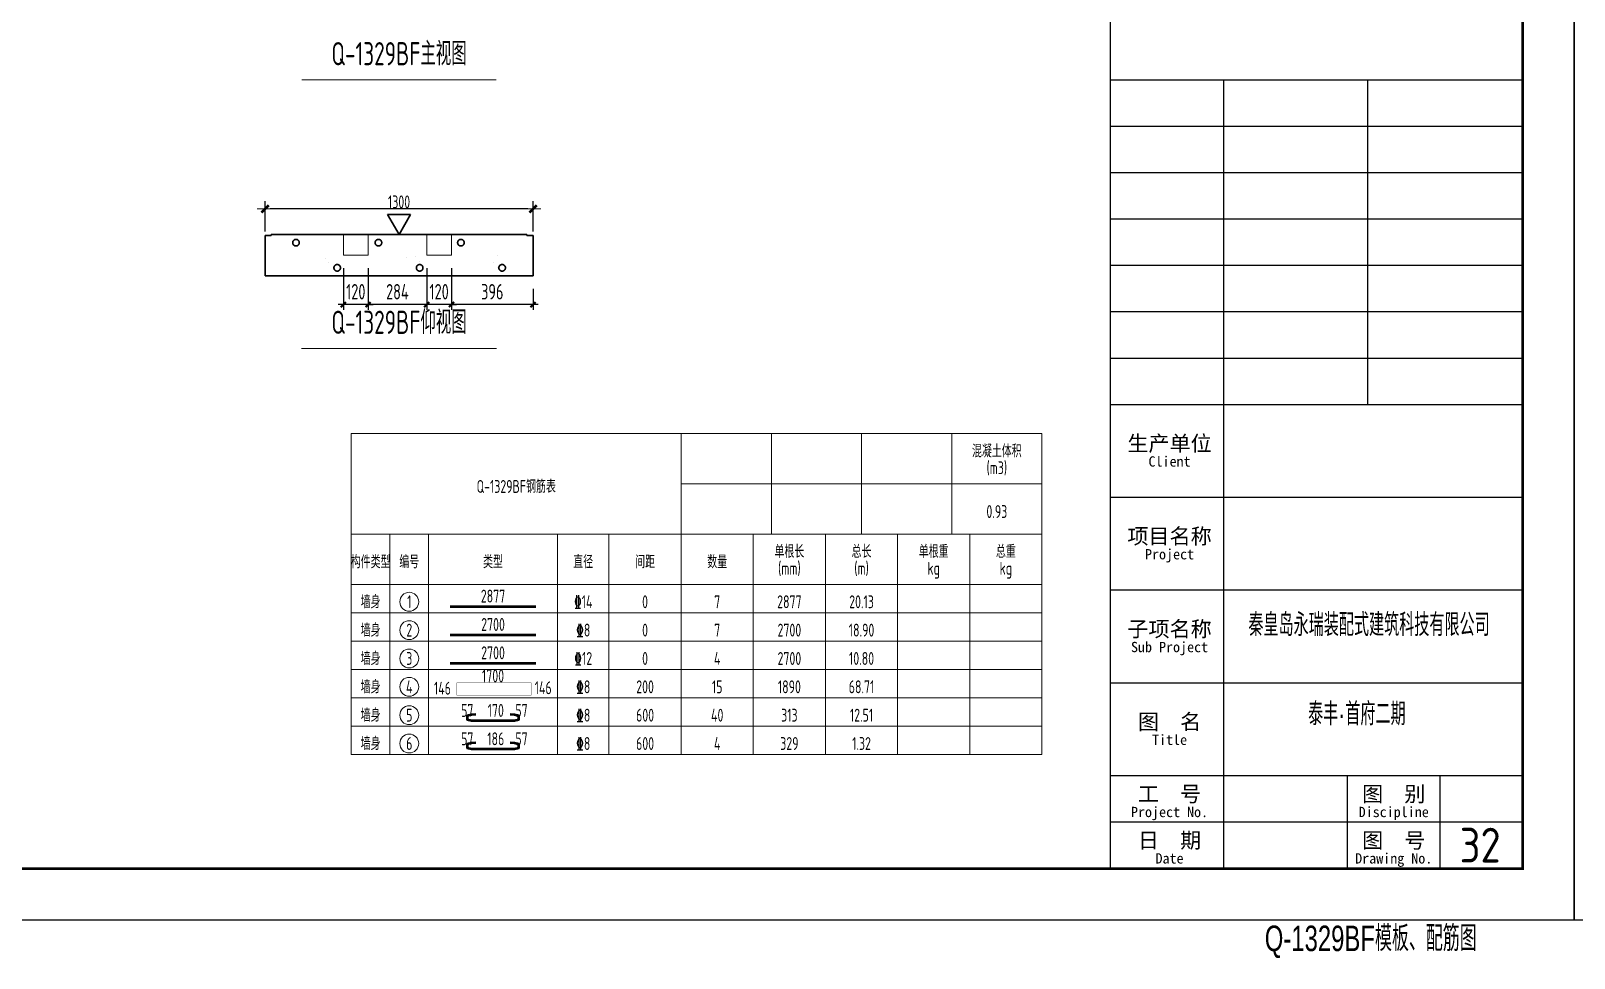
# Model space of a CAD drawing. Extents: x -85320 to 1679916, y -1321939 to 627.
# Drawn here: x 1231196 to 1261140, y -1118678 to -1100689 of the extents above; entities that cross this region are included whole.
import ezdxf
from ezdxf.enums import TextEntityAlignment as Align

# ---------------------------------------------------------------- set-up
doc = ezdxf.new("R2010")
doc.units = 0
doc.header["$LTSCALE"] = 1000
doc.linetypes.add('点划线', pattern=[1850, 1200, -300, 50, -300])
for name, color, linetype in [('BORDER', 7, 'Continuous'), ('TH', 7, 'Continuous'), ('Y-03墙-03预制墙钢筋', 1, 'Continuous'), ('图框文字', 7, 'Continuous'), ('手孔标注', 3, 'Continuous'), ('打印线框', 7, 'Continuous'), ('拉模', 7, 'Continuous')]:
    doc.layers.add(name, color=color, linetype=linetype)
for name, color, linetype, lineweight in [('参数表文字', 7, 'Continuous', 18), ('参数表边线', 253, 'Continuous', 18), ('手孔', 6, 'Continuous', 0), ('梁截面纵筋', 1, 'Continuous', 50), ('预制墙图名', 7, 'Continuous', 18), ('预制墙详图孔洞', 9, '点划线', 18), ('预制墙详图标注', 3, 'Continuous', 18), ('预制墙详图轮廓', 3, 'Continuous', 35)]:
    doc.layers.add(name, color=color, linetype=linetype, lineweight=lineweight)
doc.styles.get("Standard").update_dxf_attribs({"font": 'gbenor.shx', "bigfont": 'gbcbig.shx'})
doc.styles.add('TSSD_Dimension', font='tssdeng.shx', dxfattribs={"width": 0.7, "bigfont": 'hztxt.shx'})
doc.styles.add('TSSD_Rein', font='Tssdeng.shx', dxfattribs={"width": 0.7, "bigfont": 'hztxt.shx'})
doc.styles.add('中西文等高字体', font='hztxt_e.shx', dxfattribs={"width": 0.7, "bigfont": 'hbhz.shx'})
doc.styles.add('样式 1', font='yjkeng.shx', dxfattribs={"width": 0.7, "bigfont": 'yjkchn.shx'})
doc.styles.add('样式 2', font='yjkeng.shx', dxfattribs={"width": 0.7, "bigfont": 'yjkchn.shx'})
doc.styles.add('设计院一', font='', dxfattribs={"width": 0.8})
doc.styles.get('设计院一').set_extended_font_data('SimSun')
doc.dimstyles.new('标注', dxfattribs={"dimtxt": 300, "dimasz": 100, "dimexe": 100, "dimexo": 250, "dimgap": 100, "dimtad": 1, "dimdec": 0, "dimlfac": 0.25, "dimzin": 0, "dimdsep": 46, "dimtxsty": 'TSSD_Dimension', "dimblk": 'ARCHTICK', "dimcen": 0, "dimdle": 100, "dimclrt": 7, "dimadec": 0, "dimazin": 0, "dimtfac": 1, "dimtdec": 0, "dimtix": 1, "dimtmove": 2, "dimatfit": 3, "dimfxl": 1, "dimtolj": 1, "dimtzin": 0, "dimarcsym": 0})
doc.dimstyles.new('盈建科结构', dxfattribs={"dimscale": 100, "dimtxt": 2.5, "dimasz": 1, "dimexe": 1.5, "dimexo": 0.625, "dimgap": 0.1, "dimtad": 1, "dimdec": 0, "dimrnd": 1, "dimzin": 0, "dimdsep": 46, "dimtxsty": '样式 1', "dimblk": '_yjkbk', "dimblk1": 'ARCHTICK', "dimblk2": 'ARCHTICK', "dimcen": 0.09, "dimadec": 0, "dimazin": 0, "dimtfac": 1, "dimtdec": 4, "dimtix": 1, "dimtmove": 2, "dimatfit": 3, "dimfxl": 1, "dimtolj": 1, "dimtzin": 0, "dimarcsym": 0})

# ---------------------------------------------------------------- blocks, each defined once
blk = doc.blocks.new('_yjkbk')
blk.add_line((-1, 0), (1.5, 0))
blk.add_lwpolyline([(-0.7, -0.7, 0.5, 0.5, 0), (0.7, 0.7, 0.5, 0.5, 0)], format="xyseb")
blk = doc.blocks.new('*D3661')
at = {"layer": 'Defpoints', "color": 0, "transparency": 16777216}
for p in [(1235740, -1104142), (1235740, -1104642), (1240940, -1104642)]:
    blk.add_point(p, dxfattribs=at)
at = {"layer": '预制墙详图标注', "color": 0, "lineweight": -2, "transparency": 16777216}
for p, q in [((1235740, -1104580), (1235740, -1103992)), ((1240940, -1104580), (1240940, -1103992)), ((1240840, -1104142), (1235840, -1104142))]:
    blk.add_line(p, q, dxfattribs=at)
at = {"layer": '预制墙详图标注', "color": 0, "lineweight": -2, "transparency": 16777216, "xscale": 100, "yscale": 100, "zscale": 100, "rotation": 180}
blk.add_blockref('_yjkbk', (1235740, -1104142), dxfattribs=at)
at = {"layer": '预制墙详图标注', "color": 0, "lineweight": -2, "transparency": 16777216, "xscale": 100, "yscale": 100, "zscale": 100}
blk.add_blockref('_yjkbk', (1240940, -1104142), dxfattribs=at)
at = {"layer": '预制墙详图标注', "color": 0, "transparency": 16777216, "insert": (1238340, -1104132), "char_height": 250, "attachment_point": 8, "style": '样式 1'}
blk.add_mtext('\\A1;1300', dxfattribs=at)
blk = doc.blocks.new('_ArchTick')
at = {"color": 0, "linetype": 'ByBlock', "const_width": 0.4}
blk.add_lwpolyline([(-0.5, -0.5), (0.5, 0.5)], dxfattribs=at)
blk = doc.blocks.new('*D3595')
at = {"layer": 'Defpoints', "color": 0, "transparency": 16777216}
for p in [(1239357, -1105042), (1240940, -1105442), (1239357, -1106000)]:
    blk.add_point(p, dxfattribs=at)
at = {"layer": '手孔标注', "color": 0, "lineweight": -2, "transparency": 16777216}
for p, q in [((1239357, -1105292), (1239357, -1106100)), ((1240940, -1105692), (1240940, -1106100)), ((1241040, -1106000), (1239257, -1106000))]:
    blk.add_line(p, q, dxfattribs=at)
at = {"layer": '手孔标注', "color": 0, "lineweight": -2, "transparency": 16777216, "xscale": 100, "yscale": 100, "zscale": 100, "rotation": 180}
blk.add_blockref('_ArchTick', (1239357, -1106000), dxfattribs=at)
at = {"layer": '手孔标注', "color": 0, "lineweight": -2, "transparency": 16777216, "xscale": 100, "yscale": 100, "zscale": 100}
blk.add_blockref('_ArchTick', (1240940, -1106000), dxfattribs=at)
at = {"layer": '手孔标注', "color": 7, "lineweight": 0, "transparency": 16777216, "insert": (1240149, -1105750), "char_height": 300, "attachment_point": 5, "style": 'TSSD_Dimension'}
blk.add_mtext('\\A1;396', dxfattribs=at)
blk = doc.blocks.new('*D3596')
at = {"layer": 'Defpoints', "color": 0, "transparency": 16777216}
for p in [(1238877, -1105042), (1239357, -1105042), (1238877, -1106000)]:
    blk.add_point(p, dxfattribs=at)
at = {"layer": '手孔标注', "color": 0, "lineweight": -2, "transparency": 16777216}
for p, q in [((1238877, -1105292), (1238877, -1106100)), ((1239357, -1105292), (1239357, -1106100)), ((1238877, -1106000), (1238777, -1106000)), ((1239357, -1106000), (1238877, -1106000)), ((1239357, -1106000), (1239457, -1106000))]:
    blk.add_line(p, q, dxfattribs=at)
at = {"layer": '手孔标注', "color": 0, "lineweight": -2, "transparency": 16777216, "xscale": 100, "yscale": 100, "zscale": 100}
blk.add_blockref('_ArchTick', (1238877, -1106000), dxfattribs=at)
at = {"layer": '手孔标注', "color": 0, "lineweight": -2, "transparency": 16777216, "xscale": 100, "yscale": 100, "zscale": 100, "rotation": 180}
blk.add_blockref('_ArchTick', (1239357, -1106000), dxfattribs=at)
at = {"layer": '手孔标注', "color": 7, "lineweight": 0, "transparency": 16777216, "insert": (1239117, -1105750), "char_height": 300, "attachment_point": 5, "style": 'TSSD_Dimension'}
blk.add_mtext('\\A1;120', dxfattribs=at)
blk = doc.blocks.new('*D3597')
at = {"layer": 'Defpoints', "color": 0, "transparency": 16777216}
for p in [(1237740, -1105042), (1238877, -1105042), (1237740, -1106000)]:
    blk.add_point(p, dxfattribs=at)
at = {"layer": '手孔标注', "color": 0, "lineweight": -2, "transparency": 16777216}
for p, q in [((1237740, -1105292), (1237740, -1106100)), ((1238877, -1105292), (1238877, -1106100)), ((1238977, -1106000), (1237640, -1106000))]:
    blk.add_line(p, q, dxfattribs=at)
at = {"layer": '手孔标注', "color": 0, "lineweight": -2, "transparency": 16777216, "xscale": 100, "yscale": 100, "zscale": 100, "rotation": 180}
blk.add_blockref('_ArchTick', (1237740, -1106000), dxfattribs=at)
at = {"layer": '手孔标注', "color": 0, "lineweight": -2, "transparency": 16777216, "xscale": 100, "yscale": 100, "zscale": 100}
blk.add_blockref('_ArchTick', (1238877, -1106000), dxfattribs=at)
at = {"layer": '手孔标注', "color": 7, "lineweight": 0, "transparency": 16777216, "insert": (1238308, -1105750), "char_height": 300, "attachment_point": 5, "style": 'TSSD_Dimension'}
blk.add_mtext('\\A1;284', dxfattribs=at)
blk = doc.blocks.new('*D3598')
at = {"layer": 'Defpoints', "color": 0, "transparency": 16777216}
for p in [(1237260, -1105042), (1237740, -1105042), (1237260, -1106000)]:
    blk.add_point(p, dxfattribs=at)
at = {"layer": '手孔标注', "color": 0, "lineweight": -2, "transparency": 16777216}
for p, q in [((1237260, -1105292), (1237260, -1106100)), ((1237740, -1105292), (1237740, -1106100)), ((1237260, -1106000), (1237160, -1106000)), ((1237740, -1106000), (1237260, -1106000)), ((1237740, -1106000), (1237840, -1106000))]:
    blk.add_line(p, q, dxfattribs=at)
at = {"layer": '手孔标注', "color": 0, "lineweight": -2, "transparency": 16777216, "xscale": 100, "yscale": 100, "zscale": 100}
blk.add_blockref('_ArchTick', (1237260, -1106000), dxfattribs=at)
at = {"layer": '手孔标注', "color": 0, "lineweight": -2, "transparency": 16777216, "xscale": 100, "yscale": 100, "zscale": 100, "rotation": 180}
blk.add_blockref('_ArchTick', (1237740, -1106000), dxfattribs=at)
at = {"layer": '手孔标注', "color": 7, "lineweight": 0, "transparency": 16777216, "insert": (1237500, -1105750), "char_height": 300, "attachment_point": 5, "style": 'TSSD_Dimension'}
blk.add_mtext('\\A1;120', dxfattribs=at)
blk = doc.blocks.new('图框1')
at = {"color": 7}
for p, q in [((1425679, -783089), (1425679, -823089)), ((1433679, -783089), (1433679, -823089)), ((1433679, -823089), (1433679, -783089)), ((1433679, -783089), (1433679, -823089)), ((1433679, -823089), (1433679, -783089)), ((1433679, -807789), (1425679, -807789)), ((1427879, -814089), (1427879, -807789)), ((1430679, -814089), (1430679, -807789)), ((1433679, -808689), (1425679, -808689)), ((1433679, -809589), (1425679, -809589)), ((1433679, -810489), (1425679, -810489)), ((1433679, -811389), (1425679, -811389)), ((1433679, -812289), (1425679, -812289)), ((1433679, -813189), (1425679, -813189)), ((1433679, -814089), (1425679, -814089)), ((1427879, -823089), (1427879, -814089)), ((1433679, -814089), (1431691, -814089)), ((1433679, -815889), (1425679, -815889)), ((1433679, -817689), (1425679, -817689)), ((1433679, -819489), (1425679, -819489)), ((1433679, -821289), (1425679, -821289)), ((1430279, -823089), (1430279, -821289)), ((1432079, -823089), (1432079, -821289)), ((1433679, -822189), (1425679, -822189)), ((1425679, -823089), (1433679, -823089)), ((1425679, -823089), (1433679, -823089))]:
    blk.add_line(p, q, dxfattribs=at)
at = {"layer": 'BORDER', "const_width": 50}
blk.add_lwpolyline([(1377779, -823089), (1377779, -783089), (1433679, -783089), (1433679, -823089)], close=True, dxfattribs=at)
at = {"color": 7, "style": '设计院一'}
for s, height, p in [('生产单位', 300, (1426829, -814989)), ('Client', 200, (1426829, -815289)), ('项目名称', 300, (1426829, -816789)), ('Project', 200, (1426829, -817089)), ('子项名称', 300, (1426829, -818589)), ('Sub Project', 200, (1426829, -818889)), ('图  名', 300, (1426829, -820389)), ('Title', 200, (1426829, -820689)), ('工  号', 300, (1426829, -821789)), ('图  别', 300, (1431179, -821789)), ('Project No.', 200, (1426829, -822089)), ('Discipline', 200, (1431179, -822089)), ('日  期', 300, (1426829, -822689)), ('图  号', 300, (1431179, -822689)), ('Date', 200, (1426829, -822989)), ('Drawing No.', 200, (1431179, -822989))]:
    blk.add_text(s, height=height, dxfattribs=at).set_placement(p, align=Align.CENTER)
at = {"layer": 'TH', "color": 2, "style": '中西文等高字体', "width": 0.7}
for s, p in [('秦皇岛永瑞装配式建筑科技有限公司', (1428359, -818709)), ('泰丰·首府二期', (1429517, -820439))]:
    blk.add_text(s, height=440, dxfattribs=at).set_placement(p, align=Align.BOTTOM_LEFT)

msp = doc.modelspace()

# ---------------------------------------------------------------- linework, layer by layer
at = {"layer": 'Y-03墙-03预制墙钢筋', "const_width": 6.4}
msp.add_lwpolyline([(1240896.252, -1113335.218), (1239466.552, -1113335.218, 0.414213562), (1239456.952, -1113344.818), (1239456.952, -1113569.241, 0.414213562), (1239466.552, -1113578.841), (1240896.252, -1113578.841, 0.414213562), (1240905.852, -1113569.241), (1240905.852, -1113344.818, 0.414213562)], format="xyb", close=True, dxfattribs=at)
at = {"layer": '参数表文字', "lineweight": 18}
for centre in [(1238538.322, -1111764.736), (1238538.322, -1112314.736), (1238538.322, -1112864.736), (1238538.322, -1113414.736), (1238538.322, -1113964.736), (1238538.322, -1114514.736)]:
    msp.add_circle(centre, 183.333, dxfattribs=at)
at = {"layer": '参数表边线', "lineweight": 18}
for p, q in [((1237413.322, -1110452.236), (1237413.322, -1108502.236)), ((1237413.322, -1108502.236), (1243813.322, -1108502.236)), ((1243813.322, -1110452.236), (1243813.322, -1108502.236)), ((1243813.322, -1109477.236), (1243813.322, -1108502.236)), ((1243813.322, -1108502.236), (1245563.322, -1108502.236)), ((1245563.322, -1109477.236), (1245563.322, -1108502.236)), ((1245563.322, -1108502.236), (1247313.322, -1108502.236)), ((1247313.322, -1109477.236), (1247313.322, -1108502.236)), ((1247313.322, -1108502.236), (1249063.322, -1108502.236)), ((1249063.322, -1109477.236), (1249063.322, -1108502.236)), ((1249063.322, -1108502.236), (1250813.322, -1108502.236)), ((1250813.322, -1109477.236), (1250813.322, -1108502.236)), ((1243813.322, -1110452.236), (1243813.322, -1109477.236)), ((1243813.322, -1109477.236), (1245563.322, -1109477.236)), ((1245563.322, -1110452.236), (1245563.322, -1109477.236)), ((1245563.322, -1109477.236), (1247313.322, -1109477.236)), ((1247313.322, -1110452.236), (1247313.322, -1109477.236)), ((1247313.322, -1109477.236), (1249063.322, -1109477.236)), ((1249063.322, -1110452.236), (1249063.322, -1109477.236)), ((1249063.322, -1109477.236), (1250813.322, -1109477.236)), ((1250813.322, -1110452.236), (1250813.322, -1109477.236)), ((1237413.322, -1110452.236), (1238163.322, -1110452.236)), ((1237413.322, -1110452.236), (1237413.322, -1111427.236)), ((1238163.322, -1110452.236), (1238913.322, -1110452.236)), ((1238163.322, -1110452.236), (1238163.322, -1111427.236)), ((1238913.322, -1110452.236), (1241413.322, -1110452.236)), ((1238913.322, -1110452.236), (1238913.322, -1111427.236)), ((1241413.322, -1110452.236), (1242413.322, -1110452.236)), ((1241413.322, -1110452.236), (1241413.322, -1111427.236)), ((1242413.322, -1110452.236), (1243813.322, -1110452.236)), ((1242413.322, -1110452.236), (1242413.322, -1111427.236)), ((1243813.322, -1110452.236), (1245213.322, -1110452.236)), ((1243813.322, -1110452.236), (1243813.322, -1111427.236)), ((1245213.322, -1110452.236), (1246613.322, -1110452.236)), ((1245213.322, -1110452.236), (1245213.322, -1111427.236)), ((1246613.322, -1110452.236), (1248013.322, -1110452.236)), ((1246613.322, -1110452.236), (1246613.322, -1111427.236)), ((1248013.322, -1110452.236), (1249413.322, -1110452.236)), ((1248013.322, -1110452.236), (1248013.322, -1111427.236)), ((1249413.322, -1110452.236), (1250813.322, -1110452.236)), ((1249413.322, -1110452.236), (1249413.322, -1111427.236)), ((1250813.322, -1110452.236), (1250813.322, -1111427.236)), ((1237413.322, -1111427.236), (1238163.322, -1111427.236)), ((1237413.322, -1111427.236), (1237413.322, -1111977.236)), ((1238163.322, -1111427.236), (1238913.322, -1111427.236)), ((1238163.322, -1111427.236), (1238163.322, -1111977.236)), ((1238913.322, -1111427.236), (1241413.322, -1111427.236)), ((1238913.322, -1111427.236), (1238913.322, -1111977.236)), ((1241413.322, -1111427.236), (1242413.322, -1111427.236)), ((1241413.322, -1111427.236), (1241413.322, -1111977.236)), ((1242413.322, -1111427.236), (1243813.322, -1111427.236)), ((1242413.322, -1111427.236), (1242413.322, -1111977.236)), ((1243813.322, -1111427.236), (1245213.322, -1111427.236)), ((1243813.322, -1111427.236), (1243813.322, -1111977.236)), ((1245213.322, -1111427.236), (1246613.322, -1111427.236)), ((1245213.322, -1111427.236), (1245213.322, -1111977.236)), ((1246613.322, -1111427.236), (1248013.322, -1111427.236)), ((1246613.322, -1111427.236), (1246613.322, -1111977.236)), ((1248013.322, -1111427.236), (1249413.322, -1111427.236)), ((1248013.322, -1111427.236), (1248013.322, -1111977.236)), ((1249413.322, -1111427.236), (1250813.322, -1111427.236)), ((1249413.322, -1111427.236), (1249413.322, -1111977.236)), ((1250813.322, -1111427.236), (1250813.322, -1111977.236)), ((1237413.322, -1111977.236), (1238163.322, -1111977.236)), ((1237413.322, -1111977.236), (1237413.322, -1112527.236)), ((1238163.322, -1111977.236), (1238913.322, -1111977.236)), ((1238163.322, -1111977.236), (1238163.322, -1112527.236)), ((1238913.322, -1111977.236), (1241413.322, -1111977.236)), ((1238913.322, -1111977.236), (1238913.322, -1112527.236)), ((1241413.322, -1111977.236), (1242413.322, -1111977.236)), ((1241413.322, -1111977.236), (1241413.322, -1112527.236)), ((1242413.322, -1111977.236), (1243813.322, -1111977.236)), ((1242413.322, -1111977.236), (1242413.322, -1112527.236)), ((1243813.322, -1111977.236), (1245213.322, -1111977.236)), ((1243813.322, -1111977.236), (1243813.322, -1112527.236)), ((1245213.322, -1111977.236), (1246613.322, -1111977.236)), ((1245213.322, -1111977.236), (1245213.322, -1112527.236)), ((1246613.322, -1111977.236), (1248013.322, -1111977.236)), ((1246613.322, -1111977.236), (1246613.322, -1112527.236)), ((1248013.322, -1111977.236), (1249413.322, -1111977.236)), ((1248013.322, -1111977.236), (1248013.322, -1112527.236)), ((1249413.322, -1111977.236), (1250813.322, -1111977.236)), ((1249413.322, -1111977.236), (1249413.322, -1112527.236)), ((1250813.322, -1111977.236), (1250813.322, -1112527.236)), ((1237413.322, -1112527.236), (1238163.322, -1112527.236)), ((1237413.322, -1112527.236), (1237413.322, -1113077.236)), ((1238163.322, -1112527.236), (1238913.322, -1112527.236)), ((1238163.322, -1112527.236), (1238163.322, -1113077.236)), ((1238913.322, -1112527.236), (1241413.322, -1112527.236)), ((1238913.322, -1112527.236), (1238913.322, -1113077.236)), ((1241413.322, -1112527.236), (1242413.322, -1112527.236)), ((1241413.322, -1112527.236), (1241413.322, -1113077.236)), ((1242413.322, -1112527.236), (1243813.322, -1112527.236)), ((1242413.322, -1112527.236), (1242413.322, -1113077.236)), ((1243813.322, -1112527.236), (1245213.322, -1112527.236)), ((1243813.322, -1112527.236), (1243813.322, -1113077.236)), ((1245213.322, -1112527.236), (1246613.322, -1112527.236)), ((1245213.322, -1112527.236), (1245213.322, -1113077.236)), ((1246613.322, -1112527.236), (1248013.322, -1112527.236)), ((1246613.322, -1112527.236), (1246613.322, -1113077.236)), ((1248013.322, -1112527.236), (1249413.322, -1112527.236)), ((1248013.322, -1112527.236), (1248013.322, -1113077.236)), ((1249413.322, -1112527.236), (1250813.322, -1112527.236)), ((1249413.322, -1112527.236), (1249413.322, -1113077.236)), ((1250813.322, -1112527.236), (1250813.322, -1113077.236)), ((1237413.322, -1113077.236), (1238163.322, -1113077.236)), ((1237413.322, -1113077.236), (1237413.322, -1113627.236)), ((1238163.322, -1113077.236), (1238913.322, -1113077.236)), ((1238163.322, -1113077.236), (1238163.322, -1113627.236)), ((1238913.322, -1113077.236), (1241413.322, -1113077.236)), ((1238913.322, -1113077.236), (1238913.322, -1113627.236)), ((1241413.322, -1113077.236), (1242413.322, -1113077.236)), ((1241413.322, -1113077.236), (1241413.322, -1113627.236)), ((1242413.322, -1113077.236), (1243813.322, -1113077.236)), ((1242413.322, -1113077.236), (1242413.322, -1113627.236)), ((1243813.322, -1113077.236), (1245213.322, -1113077.236)), ((1243813.322, -1113077.236), (1243813.322, -1113627.236)), ((1245213.322, -1113077.236), (1246613.322, -1113077.236)), ((1245213.322, -1113077.236), (1245213.322, -1113627.236)), ((1246613.322, -1113077.236), (1248013.322, -1113077.236)), ((1246613.322, -1113077.236), (1246613.322, -1113627.236)), ((1248013.322, -1113077.236), (1249413.322, -1113077.236)), ((1248013.322, -1113077.236), (1248013.322, -1113627.236)), ((1249413.322, -1113077.236), (1250813.322, -1113077.236)), ((1249413.322, -1113077.236), (1249413.322, -1113627.236)), ((1250813.322, -1113077.236), (1250813.322, -1113627.236)), ((1237413.322, -1113627.236), (1238163.322, -1113627.236)), ((1237413.322, -1113627.236), (1237413.322, -1114177.236)), ((1238163.322, -1113627.236), (1238913.322, -1113627.236)), ((1238163.322, -1113627.236), (1238163.322, -1114177.236)), ((1238913.322, -1113627.236), (1241413.322, -1113627.236)), ((1238913.322, -1113627.236), (1238913.322, -1114177.236)), ((1241413.322, -1113627.236), (1242413.322, -1113627.236)), ((1241413.322, -1113627.236), (1241413.322, -1114177.236)), ((1242413.322, -1113627.236), (1243813.322, -1113627.236)), ((1242413.322, -1113627.236), (1242413.322, -1114177.236)), ((1243813.322, -1113627.236), (1245213.322, -1113627.236)), ((1243813.322, -1113627.236), (1243813.322, -1114177.236)), ((1245213.322, -1113627.236), (1246613.322, -1113627.236)), ((1245213.322, -1113627.236), (1245213.322, -1114177.236)), ((1246613.322, -1113627.236), (1248013.322, -1113627.236)), ((1246613.322, -1113627.236), (1246613.322, -1114177.236)), ((1248013.322, -1113627.236), (1249413.322, -1113627.236)), ((1248013.322, -1113627.236), (1248013.322, -1114177.236)), ((1249413.322, -1113627.236), (1250813.322, -1113627.236)), ((1249413.322, -1113627.236), (1249413.322, -1114177.236)), ((1250813.322, -1113627.236), (1250813.322, -1114177.236)), ((1237413.322, -1114177.236), (1238163.322, -1114177.236)), ((1237413.322, -1114177.236), (1237413.322, -1114727.236)), ((1238163.322, -1114177.236), (1238913.322, -1114177.236)), ((1238163.322, -1114177.236), (1238163.322, -1114727.236)), ((1238913.322, -1114177.236), (1241413.322, -1114177.236)), ((1238913.322, -1114177.236), (1238913.322, -1114727.236)), ((1241413.322, -1114177.236), (1242413.322, -1114177.236)), ((1241413.322, -1114177.236), (1241413.322, -1114727.236)), ((1242413.322, -1114177.236), (1243813.322, -1114177.236)), ((1242413.322, -1114177.236), (1242413.322, -1114727.236)), ((1243813.322, -1114177.236), (1245213.322, -1114177.236)), ((1243813.322, -1114177.236), (1243813.322, -1114727.236)), ((1245213.322, -1114177.236), (1246613.322, -1114177.236)), ((1245213.322, -1114177.236), (1245213.322, -1114727.236)), ((1246613.322, -1114177.236), (1248013.322, -1114177.236)), ((1246613.322, -1114177.236), (1246613.322, -1114727.236)), ((1248013.322, -1114177.236), (1249413.322, -1114177.236)), ((1248013.322, -1114177.236), (1248013.322, -1114727.236)), ((1249413.322, -1114177.236), (1250813.322, -1114177.236)), ((1249413.322, -1114177.236), (1249413.322, -1114727.236)), ((1250813.322, -1114177.236), (1250813.322, -1114727.236)), ((1237413.322, -1114727.236), (1238163.322, -1114727.236)), ((1238163.322, -1114727.236), (1238913.322, -1114727.236)), ((1238913.322, -1114727.236), (1241413.322, -1114727.236)), ((1241413.322, -1114727.236), (1242413.322, -1114727.236)), ((1242413.322, -1114727.236), (1243813.322, -1114727.236)), ((1243813.322, -1114727.236), (1245213.322, -1114727.236)), ((1245213.322, -1114727.236), (1246613.322, -1114727.236)), ((1246613.322, -1114727.236), (1248013.322, -1114727.236)), ((1248013.322, -1114727.236), (1249413.322, -1114727.236)), ((1249413.322, -1114727.236), (1250813.322, -1114727.236))]:
    msp.add_line(p, q, dxfattribs=at)
at = {"layer": '手孔', "color": 6}
for points in [[(1237739.909, -1105042.058), (1237259.909, -1105042.058), (1237259.909, -1104642.058), (1237739.909, -1104642.058)], [(1239356.998, -1105042.058), (1238876.998, -1105042.058), (1238876.998, -1104642.058), (1239356.998, -1104642.058)]]:
    msp.add_lwpolyline(points, close=True, dxfattribs=at)
at = {"layer": '打印线框', "color": 1}
for points in [[(1201739.775, -1117942.171), (1201739.775, -1075942.171), (1261139.775, -1075942.171), (1261139.775, -1117942.171)], [(1261139.774, -1117942.172), (1261139.774, -1075942.172), (1320539.774, -1075942.172), (1320539.774, -1117942.172)]]:
    msp.add_lwpolyline(points, close=True, dxfattribs=at)
at = {"layer": '梁截面纵筋', "lineweight": 50}
for points in [[(1239329.989, -1111856.402), (1240996.655, -1111856.402)], [(1239329.989, -1112406.402), (1240996.655, -1112406.402)], [(1239329.989, -1112956.402), (1240996.655, -1112956.402)], [(1239829.989, -1113948.884), (1239746.655, -1113955.759), (1239663.322, -1113977.759), (1239663.322, -1114046.509), (1239746.655, -1114068.509), (1240579.989, -1114068.509), (1240663.322, -1114046.509), (1240663.322, -1113977.759), (1240579.989, -1113955.759), (1240496.655, -1113948.884)], [(1239829.989, -1114498.884), (1239746.655, -1114505.759), (1239663.322, -1114527.759), (1239663.322, -1114596.509), (1239746.655, -1114618.509), (1240579.989, -1114618.509), (1240663.322, -1114596.509), (1240663.322, -1114527.759), (1240579.989, -1114505.759), (1240496.655, -1114498.884)]]:
    msp.add_lwpolyline(points, dxfattribs=at)
at = {"layer": '预制墙图名', "lineweight": 18}
for p, q in [((1240227.046, -1101639.8), (1236453.251, -1101639.8)), ((1240232.951, -1106849.8), (1236447.346, -1106849.8))]:
    msp.add_line(p, q, dxfattribs=at)
at = {"layer": '预制墙详图孔洞', "lineweight": 35, "const_width": 0.18}
for points in [[(1236408.149, -1104798.058), (1236408.149, -1104642.058), (1236272.149, -1104642.058), (1236272.149, -1104798.058)], [(1237193.588, -1105244.007), (1237016.149, -1105018.511), (1237016.149, -1104642.058), (1236880.149, -1104642.058), (1236880.149, -1105065.604), (1237086.709, -1105328.108)], [(1238008.149, -1104798.058), (1238008.149, -1104642.058), (1237872.149, -1104642.058), (1237872.149, -1104798.058)], [(1238793.588, -1105244.007), (1238616.149, -1105018.511), (1238616.149, -1104642.058), (1238480.149, -1104642.058), (1238480.149, -1105065.604), (1238686.709, -1105328.108)], [(1239608.149, -1104798.058), (1239608.149, -1104642.058), (1239472.149, -1104642.058), (1239472.149, -1104798.058)], [(1240393.588, -1105244.007), (1240216.149, -1105018.511), (1240216.149, -1104642.058), (1240080.149, -1104642.058), (1240080.149, -1105065.604), (1240286.709, -1105328.108)]]:
    msp.add_lwpolyline(points, close=True, dxfattribs=at)
at = {"layer": '预制墙详图孔洞', "lineweight": 35}
for centre in [(1236340.149, -1104798.058), (1237940.149, -1104798.058), (1239540.149, -1104798.058), (1237140.149, -1105286.058), (1238740.149, -1105286.058), (1240340.149, -1105286.058)]:
    msp.add_circle(centre, 64, dxfattribs=at)
at = {"layer": '预制墙详图标注', "lineweight": 35}
for p, q in [((1238340.149, -1104642.058), (1238115.149, -1104252.346)), ((1238115.149, -1104252.346), (1238565.149, -1104252.346)), ((1238340.149, -1104642.058), (1238565.149, -1104252.346))]:
    msp.add_line(p, q, dxfattribs=at)
at = {"layer": '预制墙详图轮廓', "lineweight": 35}
for p, q in [((1235860.149, -1104662.058), (1235740.149, -1104662.058)), ((1235740.149, -1104662.058), (1235740.149, -1105442.058)), ((1240820.149, -1104642.058), (1235860.149, -1104642.058)), ((1235860.149, -1104642.058), (1235860.149, -1104662.058)), ((1240820.149, -1104662.058), (1240820.149, -1104642.058)), ((1240940.149, -1104662.058), (1240820.149, -1104662.058)), ((1240940.149, -1105442.058), (1240940.149, -1104662.058)), ((1235740.149, -1105442.058), (1235860.149, -1105442.058)), ((1240820.149, -1105442.058), (1235860.149, -1105442.058)), ((1240820.149, -1105442.058), (1240940.149, -1105442.058))]:
    msp.add_line(p, q, dxfattribs=at)

# ---------------------------------------------------------------- block references
at = {"layer": '拉模', "color": 3}
msp.add_blockref('图框1', (-173539.174, -293853.477), dxfattribs=at)

# ---------------------------------------------------------------- texts
at = {"layer": '参数表文字', "linetype": 'Continuous', "style": 'TSSD_Rein', "width": 0.7}
for s, p in [('混凝土体积', (1249938.322, -1109039.736)), ('单根长', (1245913.322, -1110989.736)), ('总长', (1247313.322, -1110989.736)), ('单根重', (1248713.322, -1110989.736)), ('总重', (1250113.322, -1110989.736))]:
    msp.add_text(s, height=250, dxfattribs=at).set_placement(p, align=Align.BOTTOM_CENTER)
for s, p in [('(m3)', (1249938.322, -1109039.736)), ('(mm)', (1245913.322, -1110989.736)), ('(m)', (1247313.322, -1110989.736)), ('kg', (1248713.322, -1110989.736)), ('kg', (1250113.322, -1110989.736))]:
    msp.add_text(s, height=250, dxfattribs=at).set_placement(p, align=Align.TOP_CENTER)
for s, p in [('Q-1329BF钢筋表', (1240613.322, -1109527.236)), ('0.93', (1249938.322, -1110014.736)), ('构件类型', (1237788.322, -1110989.736)), ('编号', (1238538.322, -1110989.736)), ('类型', (1240163.322, -1110989.736)), ('直径', (1241913.322, -1110989.736)), ('间距', (1243113.322, -1110989.736)), ('数量', (1244513.322, -1110989.736)), ('墙身', (1237788.322, -1111764.736)), ('1', (1238538.322, -1111764.736)), ('2877', (1240163.322, -1111654.736)), ('%%13214', (1241913.322, -1111764.736)), ('0', (1243113.322, -1111764.736)), ('7', (1244513.322, -1111764.736)), ('2877', (1245913.322, -1111764.736)), ('20.13', (1247313.322, -1111764.736)), ('2700', (1240163.322, -1112204.736)), ('墙身', (1237788.322, -1112314.736)), ('2', (1238538.322, -1112314.736)), ('%%1328', (1241913.322, -1112314.736)), ('0', (1243113.322, -1112314.736)), ('7', (1244513.322, -1112314.736)), ('2700', (1245913.322, -1112314.736)), ('18.90', (1247313.322, -1112314.736)), ('2700', (1240163.322, -1112754.736)), ('墙身', (1237788.322, -1112864.736)), ('3', (1238538.322, -1112864.736)), ('%%13212', (1241913.322, -1112864.736)), ('0', (1243113.322, -1112864.736)), ('4', (1244513.322, -1112864.736)), ('2700', (1245913.322, -1112864.736)), ('10.80', (1247313.322, -1112864.736)), ('墙身', (1237788.322, -1113414.736)), ('4', (1238538.322, -1113414.736)), ('1700', (1240163.322, -1113202.832)), ('146', (1241136.565, -1113433.442)), ('%%1328', (1241913.322, -1113414.736)), ('200', (1243113.322, -1113414.736)), ('15', (1244513.322, -1113414.736)), ('1890', (1245913.322, -1113414.736)), ('68.71', (1247313.322, -1113414.736)), ('146', (1239181.853, -1113441.621)), ('墙身', (1237788.322, -1113964.736)), ('5', (1238538.322, -1113964.736)), ('57', (1239663.322, -1113873.069)), (' 170', (1240163.322, -1113873.069)), (' 57', (1240663.322, -1113873.069)), ('%%1328', (1241913.322, -1113964.736)), ('600', (1243113.322, -1113964.736)), ('40', (1244513.322, -1113964.736)), ('313', (1245913.322, -1113964.736)), ('12.51', (1247313.322, -1113964.736)), ('墙身', (1237788.322, -1114514.736)), ('6', (1238538.322, -1114514.736)), ('57', (1239663.322, -1114423.069)), (' 186', (1240163.322, -1114423.069)), (' 57', (1240663.322, -1114423.069)), ('%%1328', (1241913.322, -1114514.736)), ('600', (1243113.322, -1114514.736)), ('4', (1244513.322, -1114514.736)), ('329', (1245913.322, -1114514.736)), ('1.32', (1247313.322, -1114514.736))]:
    msp.add_text(s, height=250, dxfattribs=at).set_placement(p, align=Align.MIDDLE_CENTER)
at = {"layer": '图框文字', "color": 2, "style": '中西文等高字体', "width": 0.7}
msp.add_text('Q-1329BF模板、配筋图', height=495, dxfattribs=at).set_placement((1255137.277, -1118690.533), align=Align.BOTTOM_LEFT)
at = {"layer": '拉模', "color": 3}
msp.add_text('32', height=673.8429, dxfattribs=at).set_placement((1258918.21, -1116823.053))
at = {"layer": '预制墙图名', "linetype": 'Continuous', "style": '样式 2', "width": 0.7}
for s, p in [('Q-1329BF主视图', (1238340.149, -1101492.058)), ('Q-1329BF仰视图', (1238340.149, -1106702.058))]:
    msp.add_text(s, height=450, dxfattribs=at).set_placement(p, align=Align.BOTTOM_CENTER)

# ---------------------------------------------------------------- dimensions: what is measured, and where the dimension line sits
at = {"layer": '手孔标注', "color": 3, "lineweight": 0}
for base, p1, p2, picture, middle in [((1237259.909, -1106000.277), (1237739.909, -1105042.058), (1237259.909, -1105042.058), '*D3598', (1237499.909, -1105750.277)), ((1237739.909, -1106000.277), (1238876.998, -1105042.058), (1237739.909, -1105042.058), '*D3597', (1238308.454, -1105750.277)), ((1238876.998, -1106000.277), (1239356.998, -1105042.058), (1238876.998, -1105042.058), '*D3596', (1239116.998, -1105750.277)), ((1239356.998, -1106000.277), (1240940.149, -1105442.058), (1239356.998, -1105042.058), '*D3595', (1240148.573, -1105750.277))]:
    dim = msp.add_linear_dim(base=base, p1=p1, p2=p2, angle=180, dimstyle='标注', dxfattribs=at)
    dim.commit()
    dim.dimension.update_dxf_attribs({"geometry": picture, "text_midpoint": middle})
at = {"layer": '预制墙详图标注'}
dim = msp.add_aligned_dim(p1=(1240940.149, -1104642.058), p2=(1235740.149, -1104642.058), distance=-500, dimstyle='盈建科结构', override={"dimscale": 100, "dimtxt": 2.5, "dimasz": 1, "dimexe": 1.5, "dimexo": 0.625, "dimgap": 0.1, "dimtad": 1, "dimlfac": 0.25, "dimrnd": 5, "dimdle": 0, "dimtix": 1, "dimfxlon": 0}, dxfattribs=at)
dim.commit()
dim.dimension.update_dxf_attribs({"geometry": '*D3661', "text_midpoint": (1238340.149, -1104007.058)})

doc.saveas('drawing.dxf')
